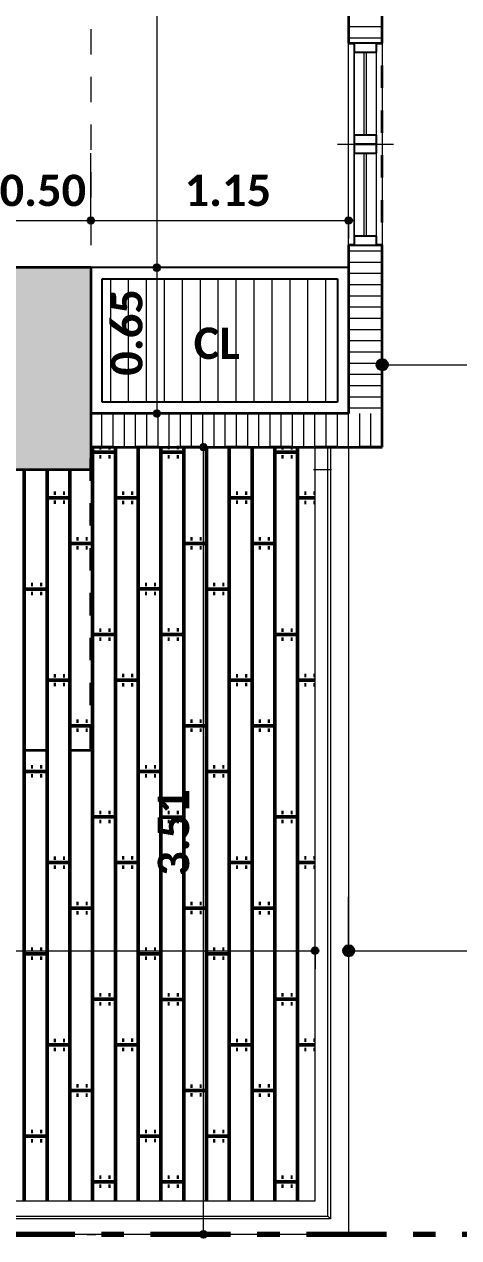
# Model space of a CAD drawing. Header units: metres. Extents: x -144 to 1000, y -717 to 29.
# Drawn here: x 520.68 to 522.62, y -571.55 to -566.14 of the extents above; entities that cross this region are included whole.
import ezdxf

# ---------------------------------------------------------------- set-up
doc = ezdxf.new("R2010")
doc.units = ezdxf.units.M
for name, pattern in [('Basculante', [0.11625, 0.075, -0.04125]), ('basculante modificado', [0.18, 0.1125, -0.0675]), ('Dash Dot 3_16_', [0.595313, 0.357187, -0.119063, 0, -0.119063]), ('Derribado', [0.36, 0.24, -0.12])]:
    doc.linetypes.add(name, pattern=pattern)
doc.layers.get('0').update_dxf_attribs({"color": 1})
for name, color, linetype, lineweight in [('A-ANNO-DIMS', 1, 'Continuous', 9), ('A-DETL', 1, 'Continuous', 9), ('A-DETL-GENF', 1, 'Continuous', 9), ('A-DETL-THIN', 1, 'Continuous', 9), ('A-FLOR-HRAL', 1, 'Continuous', 9), ('A-FLOR-PATT', 8, 'Continuous', 50), ('A-GENM', 1, 'Continuous', 9), ('A-GLAZ', 1, 'Continuous', 9), ('A-WALL', 4, 'Continuous', 9), ('G-ANNO-TEXT', 2, 'Continuous', 9), ('S-COLS', 7, 'Continuous', 9)]:
    doc.layers.add(name, color=color, linetype=linetype, lineweight=lineweight)
doc.layers.add('A-WALL-PATT', color=7, linetype='Continuous', lineweight=35, true_color=0x9c9c9c)
doc.styles.add('Calibri_B_1', font='calibrib.ttf', dxfattribs={"height": 0.135})
doc.styles.add('Calibri_B_5', font='calibrib.ttf', dxfattribs={"height": 0.66})

# ---------------------------------------------------------------- blocks, each defined once
blk = doc.blocks.new('I')
at = {"layer": 'A-ANNO-DIMS', "lineweight": 25}
h = blk.add_hatch(color=256, dxfattribs=at)
edge = h.paths.add_edge_path()
edge.add_arc((517.2105, -505.3497), 0.015, 0, 360)
h = blk.add_hatch(color=256, dxfattribs=at)
edge = h.paths.add_edge_path()
edge.add_arc((517.2105, -505.3497), 0.015, 0, 360)
h = blk.add_hatch(color=256, dxfattribs=at)
edge = h.paths.add_edge_path()
edge.add_arc((518.3607, -505.3497), 0.015, 0, 360)
h = blk.add_hatch(color=256, dxfattribs=at)
edge = h.paths.add_edge_path()
edge.add_arc((517.5048, -505.56), 0.015, 0, 360)
h = blk.add_hatch(color=256, dxfattribs=at)
edge = h.paths.add_edge_path()
edge.add_arc((517.5048, -505.56), 0.015, 0, 360)
at = {"layer": 'A-ANNO-DIMS', "lineweight": 25, "true_color": 0x0000ff}
h = blk.add_hatch(color=5, dxfattribs=at)
edge = h.paths.add_edge_path()
edge.add_arc((518.5107, -505.993), 0.025, 0, 360)
at = {"layer": 'A-ANNO-DIMS', "lineweight": 25}
h = blk.add_hatch(color=256, dxfattribs=at)
edge = h.paths.add_edge_path()
edge.add_arc((517.5048, -506.21), 0.015, 0, 360)
h = blk.add_hatch(color=256, dxfattribs=at)
edge = h.paths.add_edge_path()
edge.add_arc((517.7135, -506.36), 0.015, 0, 360)
at = {"layer": 'A-ANNO-DIMS', "lineweight": 25, "true_color": 0x0000ff}
h = blk.add_hatch(color=5, dxfattribs=at)
edge = h.paths.add_edge_path()
edge.add_arc((518.3607, -508.6044), 0.025, 0, 360)
at = {"layer": 'A-ANNO-DIMS', "lineweight": 25}
h = blk.add_hatch(color=256, dxfattribs=at)
edge = h.paths.add_edge_path()
edge.add_arc((518.2107, -508.6044), 0.015, 0, 360)
h = blk.add_hatch(color=256, dxfattribs=at)
edge = h.paths.add_edge_path()
edge.add_arc((517.7135, -509.8685), 0.015, 0, 360)
at = {"layer": 'S-COLS', "true_color": 0x5b5b5b}
h = blk.add_hatch(color=251, dxfattribs=at)
h.paths.add_polyline_path([(498.9107, -506.46), (499.4107, -506.46), (499.4107, -505.56), (498.9107, -505.56), (498.9107, -506.3874)])
h.paths.add_polyline_path([(516.7105, -506.46), (517.2105, -506.46), (517.2105, -505.56), (516.7105, -505.56), (516.7105, -506.4599)])
h.paths.add_polyline_path([(506.7607, -506.4599), (507.1107, -506.4599), (507.1107, -505.5599), (506.6107, -505.5599), (506.6107, -506.4599)])
h.paths.add_polyline_path([(499.1855, -498.7599), (499.4106, -498.7599), (499.4106, -498.06), (498.9106, -498.06), (498.9106, -498.7599)])
h.paths.add_polyline_path([(517.2108, -498.7599), (517.2108, -498.06), (516.8108, -498.06), (516.8108, -498.7599), (517.0242, -498.7599)])
h.paths.add_polyline_path([(504.8107, -498.7599), (504.8103, -498.26), (503.1105, -498.26), (503.1105, -496.11), (504.8108, -496.11), (504.8103, -495.61), (502.8105, -495.6101), (502.8106, -498.7599), (504.8103, -498.7599)])
h.paths.add_polyline_path([(513.4108, -498.7599), (513.4106, -495.6099), (512.9108, -495.61), (512.9108, -498.7599), (513.4107, -498.7599)])
h.paths.add_polyline_path([(507.1107, -498.7599), (507.1107, -497.8599), (506.6107, -497.8599), (506.6107, -498.7599), (506.7617, -498.7599)])
h.paths.add_polyline_path([(506.6108, -496.51), (507.1108, -496.51), (507.1108, -495.61), (506.6108, -495.61), (506.6108, -496.11)])
h.paths.add_polyline_path([(499.1855, -496.31), (499.4105, -496.31), (499.4105, -495.6089), (498.9105, -495.61), (498.9105, -496.31)])
h.paths.add_polyline_path([(517.0864, -496.31), (517.2108, -496.31), (517.2108, -495.6089), (516.8108, -495.6089), (516.8108, -496.31), (517.0364, -496.31)])
h.paths.add_polyline_path([(516.7107, -487.61), (517.2107, -487.61), (517.2107, -486.7102), (516.7107, -486.7102), (516.7107, -486.7314)])
h.paths.add_polyline_path([(506.7617, -487.61), (507.1107, -487.61), (507.1107, -486.71), (506.6107, -486.71), (506.6107, -487.61), (506.6857, -487.61)])
h.paths.add_polyline_path([(499.92, -487.01), (500.0107, -487.01), (500.0107, -486.51), (499.1107, -486.51), (499.1107, -487.01), (499.8386, -487.01)])
at = {"layer": 'A-ANNO-DIMS'}
for p, q in [((517.5048, -502.36), (517.5048, -505.56)), ((517.2105, -505.3497), (517.2105, -505.0497)), ((517.2105, -505.3497), (517.2105, -505.0497)), ((518.3607, -505.3497), (518.3607, -505.0497)), ((516.7105, -505.3497), (517.2105, -505.3497)), ((517.2105, -505.3497), (517.2105, -505.4297)), ((517.2105, -505.3497), (518.3607, -505.3497)), ((517.2105, -505.3497), (517.2105, -505.4297)), ((518.3607, -505.3497), (518.3607, -505.4297)), ((517.5048, -505.56), (517.4248, -505.56)), ((517.5048, -505.56), (517.4248, -505.56)), ((517.5048, -505.56), (517.8048, -505.56)), ((517.5048, -505.56), (517.5048, -506.21)), ((517.5048, -505.56), (517.8048, -505.56)), ((517.5048, -506.21), (517.4248, -506.21)), ((517.7135, -506.36), (517.4135, -506.36)), ((517.7135, -509.8685), (517.7135, -506.36)), ((517.7135, -506.36), (517.7935, -506.36)), ((518.2107, -508.6044), (518.2107, -508.3044)), ((506.7607, -508.6044), (518.2107, -508.6044)), ((518.2107, -508.6044), (518.2107, -508.6844)), ((517.7135, -509.8685), (517.4135, -509.8685)), ((517.7135, -509.8685), (517.7935, -509.8685))]:
    blk.add_line(p, q, dxfattribs=at)
at = {"layer": 'A-ANNO-DIMS', "color": 5, "true_color": 0x0000ff}
for p, q in [((518.5107, -505.993), (518.5107, -505.753)), ((518.5107, -505.993), (521.6951, -505.993)), ((518.5107, -505.993), (518.5107, -506.233)), ((518.3607, -508.6044), (518.3607, -508.3644)), ((518.3607, -508.6044), (522.0062, -508.6044)), ((518.3607, -508.6044), (518.3607, -508.8444))]:
    blk.add_line(p, q, dxfattribs=at)
at = {"layer": 'A-ANNO-DIMS', "linetype": 'Derribado'}
blk.add_line((517.5048, -506.21), (517.8048, -506.21), dxfattribs=at)
at = {"layer": 'A-ANNO-DIMS', "lineweight": 25}
for centre in [(517.2105, -505.3497), (517.2105, -505.3497), (518.3607, -505.3497), (517.5048, -505.56), (517.5048, -505.56), (517.5048, -506.21), (517.7135, -506.36), (518.2107, -508.6044), (517.7135, -509.8685)]:
    blk.add_circle(centre, 0.015, dxfattribs=at)
at = {"layer": 'A-ANNO-DIMS', "color": 5, "lineweight": 25, "true_color": 0x0000ff}
for centre in [(518.5107, -505.993), (518.3607, -508.6044)]:
    blk.add_circle(centre, 0.025, dxfattribs=at)
at = {"layer": 'A-DETL', "color": 7, "linetype": 'basculante modificado'}
blk.add_line((517.2105, -498.7599), (517.2105, -505.5599), dxfattribs=at)
at = {"layer": 'A-DETL', "color": 7, "linetype": 'Basculante', "lineweight": 35}
for p, q in [((518.5107, -506.3589), (518.5107, -503.7139)), ((517.2105, -507.7099), (517.2105, -506.3589)), ((517.2105, -506.3589), (518.5107, -506.3589)), ((498.9107, -507.7099), (517.2105, -507.7099))]:
    blk.add_line(p, q, dxfattribs=at)
at = {"layer": 'A-DETL', "color": 253, "true_color": 0xb6b6b6}
for p, q in [((518.2043, -506.46), (518.2843, -506.46)), ((517.1927, -509.8685), (517.2327, -509.8685))]:
    blk.add_line(p, q, dxfattribs=at)
at = {"layer": 'A-DETL', "color": 7, "linetype": 'Dash Dot 3_16_', "lineweight": 70}
blk.add_line((522.0062, -509.8685), (491.1443, -509.8685), dxfattribs=at)
at = {"layer": 'A-DETL-GENF', "lineweight": 25}
for p, q in [((518.3857, -504.56), (518.3857, -504.6)), ((518.4857, -504.56), (518.3857, -504.56)), ((518.4857, -504.6), (518.4857, -504.56)), ((518.3857, -504.6), (518.4857, -504.6)), ((518.3857, -504.97), (518.3857, -505.01)), ((518.4857, -504.97), (518.3857, -504.97)), ((518.3857, -505.01), (518.4857, -505.01)), ((518.3857, -505.01), (518.3857, -505.05)), ((518.4857, -505.01), (518.3857, -505.01)), ((518.4857, -505.01), (518.4857, -504.97)), ((518.4857, -505.05), (518.4857, -505.01)), ((518.3857, -505.05), (518.4857, -505.05)), ((518.3857, -505.42), (518.3857, -505.46)), ((518.4857, -505.42), (518.3857, -505.42)), ((518.4857, -505.46), (518.4857, -505.42)), ((518.3857, -505.46), (518.4857, -505.46))]:
    blk.add_line(p, q, dxfattribs=at)
at = {"layer": 'A-DETL-GENF'}
for p, q in [((518.3857, -504.97), (518.3857, -504.6)), ((518.4307, -504.97), (518.4307, -504.6)), ((518.4407, -504.97), (518.4407, -504.6)), ((518.4857, -504.97), (518.4857, -504.6)), ((518.3857, -505.42), (518.3857, -505.05)), ((518.4307, -505.42), (518.4307, -505.05)), ((518.4407, -505.42), (518.4407, -505.05)), ((518.4857, -505.42), (518.4857, -505.05))]:
    blk.add_line(p, q, dxfattribs=at)
at = {"layer": 'A-DETL-GENF', "color": 251, "true_color": 0x535353}
for p, q in [((517.2993, -506.16), (517.2993, -505.61)), ((517.3793, -506.16), (517.3793, -505.61)), ((517.4593, -506.16), (517.4593, -505.61)), ((517.5393, -506.16), (517.5393, -505.61)), ((517.6193, -506.16), (517.6193, -505.61)), ((517.6993, -506.16), (517.6993, -505.61)), ((517.7793, -506.16), (517.7793, -505.61)), ((517.8593, -506.16), (517.8593, -505.61)), ((517.9393, -506.16), (517.9393, -505.61)), ((518.0193, -506.16), (518.0193, -505.61)), ((518.0993, -506.16), (518.0993, -505.61)), ((518.1793, -506.16), (518.1793, -505.61)), ((518.2593, -506.16), (518.2593, -505.61))]:
    blk.add_line(p, q, dxfattribs=at)
at = {"layer": 'A-DETL-THIN'}
for p, q in [((518.3107, -505.61), (517.2605, -505.61)), ((517.2605, -505.61), (517.2605, -506.16)), ((518.3107, -506.16), (518.3107, -505.61)), ((517.2605, -506.16), (518.3107, -506.16))]:
    blk.add_line(p, q, dxfattribs=at)
at = {"layer": 'A-FLOR-HRAL'}
for p, q in [((518.2683, -509.788), (518.2683, -506.36)), ((518.2803, -506.36), (518.2803, -509.8)), ((506.6996, -509.788), (518.2683, -509.788)), ((518.2803, -509.8), (506.6996, -509.8)), ((518.2683, -509.788), (518.2803, -509.8))]:
    blk.add_line(p, q, dxfattribs=at)
at = {"layer": 'A-FLOR-PATT', "color": 8, "true_color": 0x808080, "transparency": 33554559}
for p, q in [((517.2187, -506.36), (517.2187, -509.7185)), ((517.2491, -506.3625), (517.2575, -506.3625)), ((517.2898, -506.3625), (517.2981, -506.3625)), ((517.3203, -506.36), (517.3203, -509.7185)), ((517.4219, -506.36), (517.4219, -509.7185)), ((517.5235, -506.36), (517.5235, -509.7185)), ((517.5535, -506.3621), (517.5619, -506.3621)), ((517.5942, -506.3621), (517.6025, -506.3621)), ((517.6251, -506.36), (517.6251, -509.7185)), ((517.7267, -506.36), (517.7267, -509.7185)), ((517.8283, -506.36), (517.8283, -509.7185)), ((517.9299, -506.36), (517.9299, -509.7185)), ((518.0315, -506.36), (518.0315, -509.7185)), ((518.0619, -506.3625), (518.0703, -506.3625)), ((518.1026, -506.3625), (518.1109, -506.3625)), ((518.1331, -506.36), (518.1331, -509.7185)), ((517.2181, -506.3825), (517.3197, -506.3825)), ((517.2491, -506.4025), (517.2575, -506.4025)), ((517.2898, -506.4025), (517.2981, -506.4025)), ((517.5235, -506.3829), (517.6251, -506.3829)), ((517.5535, -506.4029), (517.5619, -506.4029)), ((517.5942, -506.4029), (517.6025, -506.4029)), ((518.0309, -506.3825), (518.1325, -506.3825)), ((518.0619, -506.4025), (518.0703, -506.4025)), ((518.1026, -506.4025), (518.1109, -506.4025)), ((516.9139, -506.4599), (516.9139, -509.7185)), ((517.0155, -506.4599), (517.0155, -509.7185)), ((517.1171, -506.46), (517.1171, -509.7185)), ((517.0149, -506.5857), (517.1165, -506.5857)), ((517.0459, -506.5657), (517.0543, -506.5657)), ((517.0866, -506.5657), (517.0949, -506.5657)), ((517.3503, -506.5653), (517.3587, -506.5653)), ((517.391, -506.5653), (517.3993, -506.5653)), ((517.8277, -506.5857), (517.9293, -506.5857)), ((517.8587, -506.5657), (517.8671, -506.5657)), ((517.8994, -506.5657), (517.9077, -506.5657)), ((518.1631, -506.5653), (518.1715, -506.5653)), ((518.2038, -506.5653), (518.2107, -506.5653)), ((517.0459, -506.6057), (517.0543, -506.6057)), ((517.0866, -506.6057), (517.0949, -506.6057)), ((517.3203, -506.5861), (517.4219, -506.5861)), ((517.3503, -506.6061), (517.3587, -506.6061)), ((517.391, -506.6061), (517.3993, -506.6061)), ((517.8587, -506.6057), (517.8671, -506.6057)), ((517.8994, -506.6057), (517.9077, -506.6057)), ((518.1331, -506.5861), (518.2107, -506.5861)), ((518.1631, -506.6061), (518.1715, -506.6061)), ((518.2038, -506.6061), (518.2107, -506.6061)), ((517.1171, -506.7893), (517.2187, -506.7893)), ((517.1471, -506.7685), (517.1555, -506.7685)), ((517.1878, -506.7685), (517.1961, -506.7685)), ((517.6245, -506.7889), (517.7261, -506.7889)), ((517.6555, -506.7689), (517.6639, -506.7689)), ((517.6962, -506.7689), (517.7045, -506.7689)), ((517.9299, -506.7893), (518.0315, -506.7893)), ((517.9599, -506.7685), (517.9683, -506.7685)), ((518.0006, -506.7685), (518.0089, -506.7685)), ((517.1471, -506.8093), (517.1555, -506.8093)), ((517.1878, -506.8093), (517.1961, -506.8093)), ((517.6555, -506.8089), (517.6639, -506.8089)), ((517.6962, -506.8089), (517.7045, -506.8089)), ((517.9599, -506.8093), (517.9683, -506.8093)), ((518.0006, -506.8093), (518.0089, -506.8093)), ((516.9139, -506.9925), (517.0155, -506.9925)), ((516.9439, -506.9717), (516.9523, -506.9717)), ((516.9439, -507.0125), (516.9523, -507.0125)), ((516.9846, -506.9717), (516.9929, -506.9717)), ((516.9846, -507.0125), (516.9929, -507.0125)), ((517.4213, -506.9921), (517.5229, -506.9921)), ((517.4523, -506.9721), (517.4607, -506.9721)), ((517.4523, -507.0121), (517.4607, -507.0121)), ((517.493, -506.9721), (517.5013, -506.9721)), ((517.493, -507.0121), (517.5013, -507.0121)), ((517.7267, -506.9925), (517.8283, -506.9925)), ((517.7567, -506.9717), (517.7651, -506.9717)), ((517.7567, -507.0125), (517.7651, -507.0125)), ((517.7974, -506.9717), (517.8057, -506.9717)), ((517.7974, -507.0125), (517.8057, -507.0125)), ((517.2491, -507.1753), (517.2575, -507.1753)), ((517.2898, -507.1753), (517.2981, -507.1753)), ((517.5535, -507.1749), (517.5619, -507.1749)), ((517.5942, -507.1749), (517.6025, -507.1749)), ((518.0619, -507.1753), (518.0703, -507.1753)), ((518.1026, -507.1753), (518.1109, -507.1753)), ((517.2181, -507.1953), (517.3197, -507.1953)), ((517.2491, -507.2153), (517.2575, -507.2153)), ((517.2898, -507.2153), (517.2981, -507.2153)), ((517.5235, -507.1957), (517.6251, -507.1957)), ((517.5535, -507.2157), (517.5619, -507.2157)), ((517.5942, -507.2157), (517.6025, -507.2157)), ((518.0309, -507.1953), (518.1325, -507.1953)), ((518.0619, -507.2153), (518.0703, -507.2153)), ((518.1026, -507.2153), (518.1109, -507.2153)), ((517.0459, -507.3785), (517.0543, -507.3785)), ((517.0866, -507.3785), (517.0949, -507.3785)), ((517.3503, -507.3781), (517.3587, -507.3781)), ((517.391, -507.3781), (517.3993, -507.3781)), ((517.8587, -507.3785), (517.8671, -507.3785)), ((517.8994, -507.3785), (517.9077, -507.3785)), ((518.1631, -507.3781), (518.1715, -507.3781)), ((518.2038, -507.3781), (518.2107, -507.3781)), ((517.0149, -507.3985), (517.1165, -507.3985)), ((517.0459, -507.4185), (517.0543, -507.4185)), ((517.0866, -507.4185), (517.0949, -507.4185)), ((517.3203, -507.3989), (517.4219, -507.3989)), ((517.3503, -507.4189), (517.3587, -507.4189)), ((517.391, -507.4189), (517.3993, -507.4189)), ((517.8277, -507.3985), (517.9293, -507.3985)), ((517.8587, -507.4185), (517.8671, -507.4185)), ((517.8994, -507.4185), (517.9077, -507.4185)), ((518.1331, -507.3989), (518.2107, -507.3989)), ((518.1631, -507.4189), (518.1715, -507.4189)), ((518.2038, -507.4189), (518.2107, -507.4189)), ((517.1171, -507.6021), (517.2187, -507.6021)), ((517.1471, -507.5813), (517.1555, -507.5813)), ((517.1878, -507.5813), (517.1961, -507.5813)), ((517.6245, -507.6017), (517.7261, -507.6017)), ((517.6555, -507.5817), (517.6639, -507.5817)), ((517.6962, -507.5817), (517.7045, -507.5817)), ((517.9299, -507.6021), (518.0315, -507.6021)), ((517.9599, -507.5813), (517.9683, -507.5813)), ((518.0006, -507.5813), (518.0089, -507.5813)), ((517.1471, -507.6221), (517.1555, -507.6221)), ((517.1878, -507.6221), (517.1961, -507.6221)), ((517.6555, -507.6217), (517.6639, -507.6217)), ((517.6962, -507.6217), (517.7045, -507.6217)), ((517.9599, -507.6221), (517.9683, -507.6221)), ((518.0006, -507.6221), (518.0089, -507.6221)), ((516.9139, -507.8053), (517.0155, -507.8053)), ((516.9439, -507.7845), (516.9523, -507.7845)), ((516.9439, -507.8253), (516.9523, -507.8253)), ((516.9846, -507.7845), (516.9929, -507.7845)), ((516.9846, -507.8253), (516.9929, -507.8253)), ((517.4213, -507.8049), (517.5229, -507.8049)), ((517.4523, -507.7849), (517.4607, -507.7849)), ((517.4523, -507.8249), (517.4607, -507.8249)), ((517.493, -507.7849), (517.5013, -507.7849)), ((517.493, -507.8249), (517.5013, -507.8249)), ((517.7267, -507.8053), (517.8283, -507.8053)), ((517.7567, -507.7845), (517.7651, -507.7845)), ((517.7567, -507.8253), (517.7651, -507.8253)), ((517.7974, -507.7845), (517.8057, -507.7845)), ((517.7974, -507.8253), (517.8057, -507.8253)), ((517.2491, -507.9881), (517.2575, -507.9881)), ((517.2898, -507.9881), (517.2981, -507.9881)), ((517.5535, -507.9877), (517.5619, -507.9877)), ((517.5942, -507.9877), (517.6025, -507.9877)), ((518.0619, -507.9881), (518.0703, -507.9881)), ((518.1026, -507.9881), (518.1109, -507.9881)), ((517.2181, -508.0081), (517.3197, -508.0081)), ((517.2491, -508.0281), (517.2575, -508.0281)), ((517.2898, -508.0281), (517.2981, -508.0281)), ((517.5235, -508.0085), (517.6251, -508.0085)), ((517.5535, -508.0285), (517.5619, -508.0285)), ((517.5942, -508.0285), (517.6025, -508.0285)), ((518.0309, -508.0081), (518.1325, -508.0081)), ((518.0619, -508.0281), (518.0703, -508.0281)), ((518.1026, -508.0281), (518.1109, -508.0281)), ((517.0459, -508.1913), (517.0543, -508.1913)), ((517.0866, -508.1913), (517.0949, -508.1913)), ((517.3503, -508.1909), (517.3587, -508.1909)), ((517.391, -508.1909), (517.3993, -508.1909)), ((517.8587, -508.1913), (517.8671, -508.1913)), ((517.8994, -508.1913), (517.9077, -508.1913)), ((518.1631, -508.1909), (518.1715, -508.1909)), ((518.2038, -508.1909), (518.2107, -508.1909)), ((517.0149, -508.2113), (517.1165, -508.2113)), ((517.0459, -508.2313), (517.0543, -508.2313)), ((517.0866, -508.2313), (517.0949, -508.2313)), ((517.3203, -508.2117), (517.4219, -508.2117)), ((517.3503, -508.2317), (517.3587, -508.2317)), ((517.391, -508.2317), (517.3993, -508.2317)), ((517.8277, -508.2113), (517.9293, -508.2113)), ((517.8587, -508.2313), (517.8671, -508.2313)), ((517.8994, -508.2313), (517.9077, -508.2313)), ((518.1331, -508.2117), (518.2107, -508.2117)), ((518.1631, -508.2317), (518.1715, -508.2317)), ((518.2038, -508.2317), (518.2107, -508.2317)), ((517.1171, -508.4149), (517.2187, -508.4149)), ((517.1471, -508.3941), (517.1555, -508.3941)), ((517.1878, -508.3941), (517.1961, -508.3941)), ((517.6245, -508.4145), (517.7261, -508.4145)), ((517.6555, -508.3945), (517.6639, -508.3945)), ((517.6962, -508.3945), (517.7045, -508.3945)), ((517.9299, -508.4149), (518.0315, -508.4149)), ((517.9599, -508.3941), (517.9683, -508.3941)), ((518.0006, -508.3941), (518.0089, -508.3941)), ((517.1471, -508.4349), (517.1555, -508.4349)), ((517.1878, -508.4349), (517.1961, -508.4349)), ((517.6555, -508.4345), (517.6639, -508.4345)), ((517.6962, -508.4345), (517.7045, -508.4345)), ((517.9599, -508.4349), (517.9683, -508.4349)), ((518.0006, -508.4349), (518.0089, -508.4349)), ((516.9139, -508.6181), (517.0155, -508.6181)), ((516.9439, -508.5973), (516.9523, -508.5973)), ((516.9439, -508.6381), (516.9523, -508.6381)), ((516.9846, -508.5973), (516.9929, -508.5973)), ((516.9846, -508.6381), (516.9929, -508.6381)), ((517.4213, -508.6177), (517.5229, -508.6177)), ((517.4523, -508.5977), (517.4607, -508.5977)), ((517.4523, -508.6377), (517.4607, -508.6377)), ((517.493, -508.5977), (517.5013, -508.5977)), ((517.493, -508.6377), (517.5013, -508.6377)), ((517.7267, -508.6181), (517.8283, -508.6181)), ((517.7567, -508.5973), (517.7651, -508.5973)), ((517.7567, -508.6381), (517.7651, -508.6381)), ((517.7974, -508.5973), (517.8057, -508.5973)), ((517.7974, -508.6381), (517.8057, -508.6381)), ((517.2491, -508.8009), (517.2575, -508.8009)), ((517.2898, -508.8009), (517.2981, -508.8009)), ((517.5535, -508.8005), (517.5619, -508.8005)), ((517.5942, -508.8005), (517.6025, -508.8005)), ((518.0619, -508.8009), (518.0703, -508.8009)), ((518.1026, -508.8009), (518.1109, -508.8009)), ((517.2181, -508.8209), (517.3197, -508.8209)), ((517.2491, -508.8409), (517.2575, -508.8409)), ((517.2898, -508.8409), (517.2981, -508.8409)), ((517.5235, -508.8213), (517.6251, -508.8213)), ((517.5535, -508.8413), (517.5619, -508.8413)), ((517.5942, -508.8413), (517.6025, -508.8413)), ((518.0309, -508.8209), (518.1325, -508.8209)), ((518.0619, -508.8409), (518.0703, -508.8409)), ((518.1026, -508.8409), (518.1109, -508.8409)), ((517.0459, -509.0041), (517.0543, -509.0041)), ((517.0866, -509.0041), (517.0949, -509.0041)), ((517.3503, -509.0037), (517.3587, -509.0037)), ((517.391, -509.0037), (517.3993, -509.0037)), ((517.8587, -509.0041), (517.8671, -509.0041)), ((517.8994, -509.0041), (517.9077, -509.0041)), ((518.1631, -509.0037), (518.1715, -509.0037)), ((518.2038, -509.0037), (518.2107, -509.0037)), ((517.0149, -509.0241), (517.1165, -509.0241)), ((517.0459, -509.0441), (517.0543, -509.0441)), ((517.0866, -509.0441), (517.0949, -509.0441)), ((517.3203, -509.0245), (517.4219, -509.0245)), ((517.3503, -509.0445), (517.3587, -509.0445)), ((517.391, -509.0445), (517.3993, -509.0445)), ((517.8277, -509.0241), (517.9293, -509.0241)), ((517.8587, -509.0441), (517.8671, -509.0441)), ((517.8994, -509.0441), (517.9077, -509.0441)), ((518.1331, -509.0245), (518.2107, -509.0245)), ((518.1631, -509.0445), (518.1715, -509.0445)), ((518.2038, -509.0445), (518.2107, -509.0445)), ((517.1171, -509.2277), (517.2187, -509.2277)), ((517.1471, -509.2069), (517.1555, -509.2069)), ((517.1878, -509.2069), (517.1961, -509.2069)), ((517.6245, -509.2273), (517.7261, -509.2273)), ((517.6555, -509.2073), (517.6639, -509.2073)), ((517.6962, -509.2073), (517.7045, -509.2073)), ((517.9299, -509.2277), (518.0315, -509.2277)), ((517.9599, -509.2069), (517.9683, -509.2069)), ((518.0006, -509.2069), (518.0089, -509.2069)), ((517.1471, -509.2477), (517.1555, -509.2477)), ((517.1878, -509.2477), (517.1961, -509.2477)), ((517.6555, -509.2473), (517.6639, -509.2473)), ((517.6962, -509.2473), (517.7045, -509.2473)), ((517.9599, -509.2477), (517.9683, -509.2477)), ((518.0006, -509.2477), (518.0089, -509.2477)), ((516.9139, -509.4309), (517.0155, -509.4309)), ((516.9439, -509.4101), (516.9523, -509.4101)), ((516.9439, -509.4509), (516.9523, -509.4509)), ((516.9846, -509.4101), (516.9929, -509.4101)), ((516.9846, -509.4509), (516.9929, -509.4509)), ((517.4213, -509.4305), (517.5229, -509.4305)), ((517.4523, -509.4105), (517.4607, -509.4105)), ((517.4523, -509.4505), (517.4607, -509.4505)), ((517.493, -509.4105), (517.5013, -509.4105)), ((517.493, -509.4505), (517.5013, -509.4505)), ((517.7267, -509.4309), (517.8283, -509.4309)), ((517.7567, -509.4101), (517.7651, -509.4101)), ((517.7567, -509.4509), (517.7651, -509.4509)), ((517.7974, -509.4101), (517.8057, -509.4101)), ((517.7974, -509.4509), (517.8057, -509.4509)), ((517.2491, -509.6137), (517.2575, -509.6137)), ((517.2898, -509.6137), (517.2981, -509.6137)), ((517.5535, -509.6133), (517.5619, -509.6133)), ((517.5942, -509.6133), (517.6025, -509.6133)), ((518.0619, -509.6137), (518.0703, -509.6137)), ((518.1026, -509.6137), (518.1109, -509.6137)), ((517.2181, -509.6337), (517.3197, -509.6337)), ((517.2491, -509.6537), (517.2575, -509.6537)), ((517.2898, -509.6537), (517.2981, -509.6537)), ((517.5235, -509.6341), (517.6251, -509.6341)), ((517.5535, -509.6541), (517.5619, -509.6541)), ((517.5942, -509.6541), (517.6025, -509.6541)), ((518.0309, -509.6337), (518.1325, -509.6337)), ((518.0619, -509.6537), (518.0703, -509.6537)), ((518.1026, -509.6537), (518.1109, -509.6537))]:
    blk.add_line(p, q, dxfattribs=at)
at = {"layer": 'A-GENM', "lineweight": 25}
for p, q in [((518.3607, -505.56), (517.2105, -505.56)), ((517.2105, -505.56), (517.2105, -506.21)), ((517.2605, -505.61), (518.3107, -505.61)), ((517.2605, -506.16), (517.2605, -505.61)), ((518.3107, -505.61), (518.3107, -506.16)), ((518.3607, -506.21), (518.3607, -505.56)), ((518.3107, -506.16), (517.2605, -506.16)), ((517.2105, -506.21), (518.3607, -506.21))]:
    blk.add_line(p, q, dxfattribs=at)
at = {"layer": 'A-GLAZ'}
for p, q in [((518.3857, -504.56), (518.4857, -504.56)), ((518.3857, -504.56), (518.3857, -505.01)), ((518.4857, -505.01), (518.4857, -504.56)), ((518.3107, -505.01), (518.5607, -505.01)), ((518.3857, -505.01), (518.4857, -505.01)), ((518.3857, -505.01), (518.4857, -505.01)), ((518.3857, -505.01), (518.3857, -505.46)), ((518.4857, -505.46), (518.4857, -505.01)), ((518.3857, -505.46), (518.4857, -505.46))]:
    blk.add_line(p, q, dxfattribs=at)
at = {"layer": 'A-WALL', "lineweight": 35}
for p, q in [((518.3607, -503.36), (518.3607, -504.56)), ((518.5107, -504.56), (518.5107, -503.36)), ((518.3607, -504.56), (518.3857, -504.56)), ((518.4857, -504.56), (518.5107, -504.56)), ((518.3607, -505.46), (518.3607, -506.21)), ((518.3857, -505.46), (518.3607, -505.46)), ((518.5107, -505.46), (518.4857, -505.46)), ((518.5107, -506.36), (518.5107, -505.46)), ((518.3607, -506.21), (517.2105, -506.21)), ((517.2105, -506.21), (517.2105, -506.36)), ((517.2105, -506.36), (518.5107, -506.36))]:
    blk.add_line(p, q, dxfattribs=at)
at = {"layer": 'A-WALL'}
for p, q in [((518.3607, -505.46), (518.3607, -504.56)), ((518.5107, -504.56), (518.5107, -505.46)), ((518.2107, -509.7185), (518.2107, -506.36)), ((518.3607, -506.36), (518.3607, -509.8685)), ((506.7617, -509.7185), (518.2107, -509.7185)), ((518.3607, -509.8685), (493.2979, -509.8685))]:
    blk.add_line(p, q, dxfattribs=at)
at = {"layer": 'A-WALL-PATT', "color": 8, "lineweight": 5, "true_color": 0x727272}
for p, q in [((518.3607, -504.4851), (518.5107, -504.4851)), ((518.3607, -504.5351), (518.5107, -504.5351)), ((518.3607, -505.4851), (518.5107, -505.4851)), ((518.3607, -505.5351), (518.5107, -505.5351)), ((518.3607, -505.5851), (518.5107, -505.5851)), ((518.3607, -505.6351), (518.5107, -505.6351)), ((518.3607, -505.6851), (518.5107, -505.6851)), ((518.3607, -505.7351), (518.5107, -505.7351)), ((518.3607, -505.7851), (518.5107, -505.7851)), ((518.3607, -505.8351), (518.5107, -505.8351)), ((518.3607, -505.8851), (518.5107, -505.8851)), ((518.3607, -505.9351), (518.5107, -505.9351)), ((518.3607, -505.9851), (518.5107, -505.9851)), ((518.3607, -506.0351), (518.5107, -506.0351)), ((518.3607, -506.0851), (518.5107, -506.0851)), ((518.3607, -506.1351), (518.5107, -506.1351)), ((518.3607, -506.1851), (518.5107, -506.1851)), ((517.2603, -506.36), (517.2603, -506.21)), ((517.3103, -506.36), (517.3103, -506.21)), ((517.3603, -506.36), (517.3603, -506.21)), ((517.4103, -506.36), (517.4103, -506.21)), ((517.4603, -506.36), (517.4603, -506.21)), ((517.5103, -506.36), (517.5103, -506.21)), ((517.5603, -506.36), (517.5603, -506.21)), ((517.6103, -506.36), (517.6103, -506.21)), ((517.6603, -506.36), (517.6603, -506.21)), ((517.7103, -506.36), (517.7103, -506.21)), ((517.7603, -506.36), (517.7603, -506.21)), ((517.8103, -506.36), (517.8103, -506.21)), ((517.8603, -506.36), (517.8603, -506.21)), ((517.9103, -506.36), (517.9103, -506.21)), ((517.9603, -506.36), (517.9603, -506.21)), ((518.0103, -506.36), (518.0103, -506.21)), ((518.0603, -506.36), (518.0603, -506.21)), ((518.1103, -506.36), (518.1103, -506.21)), ((518.1603, -506.36), (518.1603, -506.21)), ((518.2103, -506.36), (518.2103, -506.21)), ((518.2603, -506.36), (518.2603, -506.21)), ((518.3103, -506.36), (518.3103, -506.21)), ((518.3603, -506.36), (518.3603, -506.21)), ((518.4103, -506.36), (518.4103, -506.21)), ((518.4603, -506.36), (518.4603, -506.21)), ((518.5103, -506.36), (518.5103, -506.21))]:
    blk.add_line(p, q, dxfattribs=at)
at = {"layer": 'S-COLS', "lineweight": 35}
for p, q in [((517.2105, -505.56), (516.7105, -505.56)), ((517.2105, -505.56), (517.2105, -506.46)), ((516.7105, -506.46), (517.2105, -506.46))]:
    blk.add_line(p, q, dxfattribs=at)
at = {"layer": 'A-ANNO-DIMS', "char_height": 0.14, "width": 0.376134, "attachment_point": 1, "line_spacing_factor": 1.158048, "style": 'Calibri_B_5'}
for s, insert in [('0.50', (516.8038, -505.1457)), ('1.15', (517.6289, -505.1457))]:
    blk.add_mtext(s, dxfattribs=dict(at, insert=insert))
at = {"layer": 'A-ANNO-DIMS', "char_height": 0.14, "width": 0.376134, "attachment_point": 1, "rotation": 90, "line_spacing_factor": 1.158048, "style": 'Calibri_B_5'}
for s, insert in [('0.65', (517.3008, -506.0417)), ('3.51', (517.5094, -508.271))]:
    blk.add_mtext(s, dxfattribs=dict(at, insert=insert))
at = {"layer": 'G-ANNO-TEXT', "style": 'Calibri_B_1'}
blk.add_text('CL', height=0.14, dxfattribs=at).set_placement((517.6696, -505.9671))

msp = doc.modelspace()

# ---------------------------------------------------------------- block references
at = {"color": 3}
msp.add_blockref('I', (3.7693, -61.665), dxfattribs=at)

doc.saveas('drawing.dxf')
